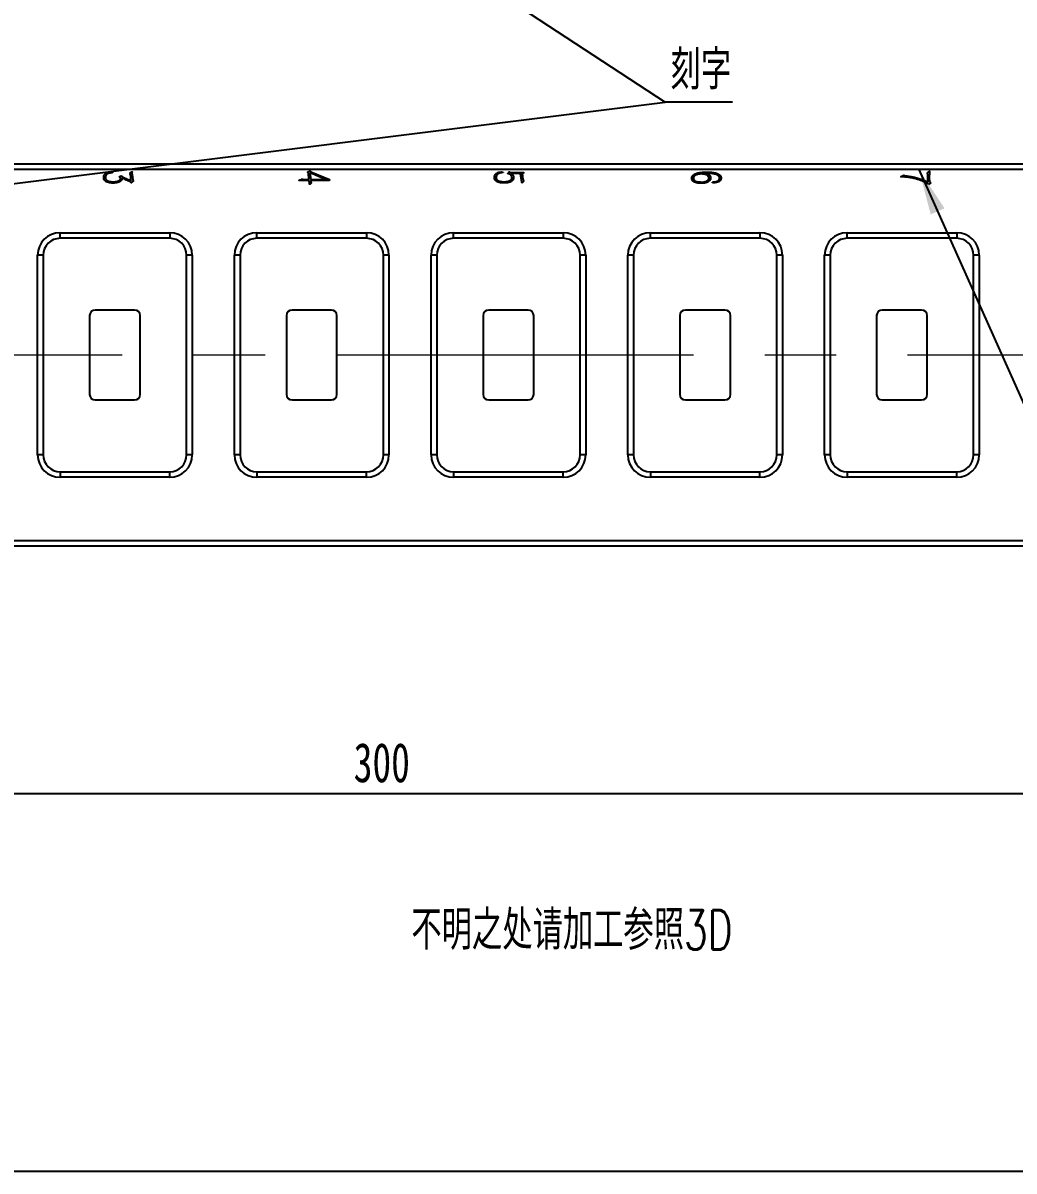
# Model space of a CAD drawing. Header units: millimetres. Extents: x 2 to 292, y 3 to 207.
# Drawn here: x 88.7 to 176.8, y 3.1 to 105.2 of the extents above; entities that cross this region are included whole.
import ezdxf

# ---------------------------------------------------------------- set-up
doc = ezdxf.new("R2010")
doc.units = ezdxf.units.MM
doc.linetypes.add('CENTERX2', pattern=[20.32, 12.7, -2.54, 2.54, -2.54])
doc.layers.add('图框', color=7, linetype='Continuous')
doc.layers.add('粗实线', color=7, linetype='Continuous', lineweight=25)
doc.styles.add('SLDTEXTSTYLE0', font='TXT', dxfattribs={"width": 0.7, "bigfont": 'bigfont'})
doc.styles.add('SLDTEXTSTYLE2', font='TXT', dxfattribs={"width": 0.7})
doc.dimstyles.new('SLDDIMSTYLE0', dxfattribs={"dimtxt": 0.18, "dimasz": 4.08, "dimexe": 0, "dimexo": 0.0625, "dimgap": 0, "dimtad": 0, "dimtih": 1, "dimtoh": 1, "dimdec": 0, "dimrnd": 1e-09, "dimzin": 0, "dimdsep": 46, "dimtxsty": 'Standard', "dimsah": 1, "dimcen": 0.09, "dimadec": 0, "dimazin": 0, "dimtfac": 4.08, "dimtdec": 0, "dimtofl": 0, "dimtmove": 0, "dimatfit": 3, "dimfxl": 0, "dimfrac": 2, "dimtolj": 1, "dimtzin": 0, "dimarcsym": 0})
doc.dimstyles.new('SLDDIMSTYLE3', dxfattribs={"dimtxt": 3.5, "dimasz": 4.08, "dimexe": 0, "dimexo": 0.0625, "dimgap": 0.875, "dimtad": 2, "dimlfac": 2, "dimrnd": 1e-09, "dimzin": 12, "dimdsep": 46, "dimtxsty": 'SLDTEXTSTYLE2', "dimsah": 1, "dimcen": 0.09, "dimadec": 0, "dimazin": 3, "dimtfac": 1, "dimtofl": 0, "dimtmove": 0, "dimatfit": 3, "dimfxl": 0, "dimfrac": 2, "dimtolj": 1, "dimtzin": 12, "dimarcsym": 0})

# ---------------------------------------------------------------- blocks, each defined once
blk = doc.blocks.new('SW_NOTE_0')
at = {"layer": '图框', "color": 0}
blk.add_line((6, 0), (0, 0), dxfattribs=at)
blk.add_line((6, 0), (0, 0), dxfattribs=at)
at = {"layer": '图框', "color": 0, "insert": (0.5, 4.62), "char_height": 3.5, "attachment_point": 1, "style": 'SLDTEXTSTYLE0'}
blk.add_mtext('\\M+18D8F\\M+18E9A', dxfattribs=at)
blk = doc.blocks.new('_D_40')
at = {"layer": '图框'}
for p, q in [((48.08, 62.37), (48.08, 34.66)), ((198.08, 57.66), (198.08, 34.66)), ((48.08, 36.66), (198.08, 36.66))]:
    blk.add_line(p, q, dxfattribs=at)
for points in [[(48.08, 36.66), (52.16, 36.15), (52.16, 37.17)], [(198.08, 36.66), (194, 37.17), (194, 36.15)]]:
    blk.add_solid(points, dxfattribs=at)
at = {"layer": '图框', "insert": (118.07, 41.17), "char_height": 3.5, "attachment_point": 1, "style": 'SLDTEXTSTYLE2'}
blk.add_mtext('300', dxfattribs=at)

msp = doc.modelspace()

# ---------------------------------------------------------------- linework, layer by layer
at = {"color": 7, "linetype": 'Continuous', "lineweight": 25}
for p, q in [((48.5830794, 92.65849501), (197.58308333, 92.65849501)), ((197.58308333, 92.158494), (48.5830794, 92.158494)), ((96.46186259, 91.91047348), (96.62018557, 91.91468678)), ((96.62018557, 91.91468678), (96.62018557, 91.87013976)), ((98.16429604, 91.82499111), (98.31479405, 91.92672692)), ((114.04862654, 91.85388632), (113.98782515, 91.89422004)), ((113.99143775, 91.93515539), (114.14614905, 92.0122093)), ((114.21537892, 92.02003613), (114.22320482, 91.98752739)), ((114.22320482, 91.98752739), (114.2478858, 91.94298036)), ((114.2478858, 91.94298036), (115.90577363, 91.25610761)), ((131.25491169, 91.93094023), (131.36868857, 91.92672692)), ((131.36868857, 91.92672692), (131.36868857, 91.8821799)), ((131.80754081, 91.84124455), (131.87616811, 91.92672692)), ((131.95382458, 91.93515539), (132.01462597, 91.89000487)), ((132.01462597, 91.89000487), (132.4492649, 91.8821799)), ((132.4492649, 91.8821799), (132.76230105, 91.87796474)), ((133.07112296, 91.8821799), (133.19693905, 91.89843334)), ((133.19693905, 91.89843334), (133.21319342, 91.85749799)), ((169.1645014, 91.90264665), (169.26202577, 91.98752739)), ((169.28610232, 91.90626018), (169.27827921, 91.76418878)), ((169.29453265, 91.98752739), (169.28610232, 91.90626018)), ((97.2625113, 91.52881004), (97.38832925, 91.59382567)), ((97.32331362, 91.4391125), (97.27033813, 91.46740608)), ((97.33113859, 91.37409873), (97.32331362, 91.4391125)), ((97.42866111, 91.60165064), (97.44130288, 91.56914376)), ((97.44130288, 91.56914376), (97.46116985, 91.51616827)), ((97.68511009, 91.2886145), (97.45334302, 91.41081892)), ((97.92049069, 91.30486794), (98.26603372, 91.17483854)), ((98.18055135, 91.78465739), (98.16429604, 91.82499111)), ((98.23774014, 91.02494218), (98.20101809, 91.06949013)), ((98.23774014, 91.52881004), (98.21727153, 91.65041283)), ((98.42014339, 91.07370343), (98.32262088, 90.99604696)), ((98.34730279, 91.83763288), (98.3515161, 91.70760162)), ((98.3515161, 91.70760162), (98.41231842, 91.19530622)), ((98.41231842, 91.19530622), (98.44903861, 91.1549725)), ((98.44903861, 91.1549725), (98.48154735, 91.12246469)), ((113.28048472, 91.2235998), (113.35392789, 91.26032092)), ((113.35392789, 91.26032092), (113.41051505, 91.28078953)), ((114.10160203, 91.16701264), (113.373793, 91.16701264)), ((113.65010802, 91.27657529), (114.08113435, 91.28078953)), ((114.08113435, 91.28078953), (114.04862654, 91.85388632)), ((114.13410985, 90.88227008), (114.10160203, 91.16701264)), ((114.18648277, 91.84967116), (114.21537892, 91.27657529)), ((115.5644439, 91.27657529), (114.18648277, 91.84967116)), ((114.3165131, 90.97618092), (114.19912454, 90.86240403)), ((114.21537892, 91.27657529), (115.5644439, 91.27657529)), ((115.90577363, 91.16701264), (114.23163236, 91.16701264)), ((114.23945826, 91.12607729), (114.26414017, 91.06527589)), ((114.29243375, 91.0044745), (114.3165131, 90.97618092)), ((115.90577363, 91.25610761), (115.90577363, 91.16701264)), ((131.87616811, 91.77261725), (131.82379425, 91.78044222)), ((131.9333569, 91.74372204), (131.87616811, 91.77261725)), ((132.91279905, 91.77261725), (132.0874675, 91.78465739)), ((133.01814747, 91.01651464), (132.91279905, 91.77261725)), ((133.09159063, 91.78887069), (133.05908282, 91.76418878)), ((133.06690872, 91.71542846), (133.07112296, 91.62994422)), ((133.07112296, 91.62994422), (133.0952023, 91.47162125)), ((133.20115328, 91.11403715), (133.0831631, 90.99604696)), ((133.0952023, 91.47162125), (133.11145668, 91.33737668)), ((133.13192435, 91.26032092), (133.15660626, 91.19952045)), ((133.17647137, 91.15075827), (133.20115328, 91.11403715)), ((149.5666134, 91.80512413), (149.40829043, 91.8087358)), ((149.98499889, 90.97618092), (149.98499889, 91.03276808)), ((150.11503015, 90.97618092), (149.98499889, 90.97618092)), ((166.71017957, 91.51616827), (166.99853194, 91.64619766)), ((166.72643301, 91.48787469), (166.71017957, 91.51616827)), ((166.90101129, 91.48787469), (166.72643301, 91.48787469)), ((167.0593324, 91.62994422), (167.17311021, 91.59743734)), ((168.53842911, 91.28500283), (168.90022558, 91.13871906)), ((168.90022558, 91.13871906), (169.13560432, 91.04119655)), ((169.11935088, 91.78044222), (169.10309744, 91.82137758)), ((169.19279498, 90.83350882), (169.10309744, 90.93103133)), ((169.13560432, 91.5125566), (169.12778121, 91.70760162)), ((169.39988014, 90.97618092), (169.19279498, 90.83350882)), ((169.26984888, 91.42285906), (169.27827921, 91.06106166)), ((169.27827921, 91.06106166), (169.39988014, 90.97618092)), ((91.95808162, 86.53349377), (101.70808089, 86.53349377)), ((91.95808162, 86.03349369), (91.95808162, 86.53349377)), ((101.70808089, 86.03349369), (91.95808162, 86.03349369)), ((101.70808089, 86.53349377), (101.70808089, 86.03349369)), ((109.45808169, 86.53349377), (119.20808143, 86.53349377)), ((109.45808169, 86.03349369), (109.45808169, 86.53349377)), ((119.20808143, 86.03349369), (109.45808169, 86.03349369)), ((119.20808143, 86.53349377), (119.20808143, 86.03349369)), ((126.9580813, 86.53349377), (136.70808103, 86.53349377)), ((126.9580813, 86.03349369), (126.9580813, 86.53349377)), ((136.70808103, 86.03349369), (126.9580813, 86.03349369)), ((136.70808103, 86.53349377), (136.70808103, 86.03349369)), ((144.45808184, 86.53349377), (154.20808111, 86.53349377)), ((144.45808184, 86.03349369), (144.45808184, 86.53349377)), ((154.20808111, 86.03349369), (144.45808184, 86.03349369)), ((154.20808111, 86.53349377), (154.20808111, 86.03349369)), ((161.95808005, 86.53349377), (171.70808118, 86.53349377)), ((161.95808005, 86.03349369), (161.95808005, 86.53349377)), ((171.70808118, 86.03349369), (161.95808005, 86.03349369)), ((171.70808118, 86.53349377), (171.70808118, 86.03349369)), ((89.95808315, 66.7834938), (89.95808315, 84.53349438)), ((90.45808044, 84.53349438), (89.95808315, 84.53349438)), ((90.45808044, 84.53349438), (90.45808044, 66.7834938)), ((103.70808121, 84.53349438), (103.20808206, 84.53349438)), ((103.20808206, 66.7834938), (103.20808206, 84.53349438)), ((103.70808121, 84.53349438), (103.70808121, 66.7834938)), ((107.45808136, 66.7834938), (107.45808136, 84.53349438)), ((107.95808144, 84.53349438), (107.45808136, 84.53349438)), ((107.95808144, 84.53349438), (107.95808144, 66.7834938)), ((121.2080814, 84.53349438), (120.70808144, 84.53349438)), ((120.70808144, 66.7834938), (120.70808144, 84.53349438)), ((121.2080814, 84.53349438), (121.2080814, 66.7834938)), ((124.95808132, 66.7834938), (124.95808132, 84.53349438)), ((125.45808129, 84.53349438), (124.95808132, 84.53349438)), ((125.45808129, 84.53349438), (125.45808129, 66.7834938)), ((138.70808136, 84.53349438), (138.20808128, 84.53349438)), ((138.20808128, 66.7834938), (138.20808128, 84.53349438)), ((138.70808136, 84.53349438), (138.70808136, 66.7834938)), ((142.45808151, 66.7834938), (142.45808151, 84.53349438)), ((142.95808066, 84.53349438), (142.45808151, 84.53349438)), ((142.95808066, 84.53349438), (142.95808066, 66.7834938)), ((156.20807957, 84.53349438), (155.70808229, 84.53349438)), ((155.70808229, 66.7834938), (155.70808229, 84.53349438)), ((156.20807957, 84.53349438), (156.20807957, 66.7834938)), ((159.95807972, 66.7834938), (159.95807972, 84.53349438)), ((160.45808074, 84.53349438), (159.95807972, 84.53349438)), ((160.45808074, 84.53349438), (160.45808074, 66.7834938)), ((173.70808151, 84.53349438), (173.2080805, 84.53349438)), ((173.2080805, 66.7834938), (173.2080805, 84.53349438)), ((173.70808151, 84.53349438), (173.70808151, 66.7834938)), ((98.583082, 79.65849428), (95.0830805, 79.65849428)), ((116.08308115, 79.65849428), (112.5830815, 79.65849428)), ((133.58308122, 79.65849428), (130.08308158, 79.65849428)), ((151.08308223, 79.65849428), (147.58308072, 79.65849428)), ((168.58308044, 79.65849428), (165.0830808, 79.65849428)), ((94.58308135, 79.15849419), (94.58308135, 72.15849398)), ((99.08308115, 72.15849398), (99.08308115, 79.15849419)), ((112.08308142, 79.15849419), (112.08308142, 72.15849398)), ((116.58308123, 72.15849398), (116.58308123, 79.15849419)), ((129.5830815, 79.15849419), (129.5830815, 72.15849398)), ((134.0830813, 72.15849398), (134.0830813, 79.15849419)), ((147.08308157, 79.15849419), (147.08308157, 72.15849398)), ((151.58308138, 72.15849398), (151.58308138, 79.15849419)), ((164.58307978, 79.15849419), (164.58307978, 72.15849398)), ((169.08308145, 72.15849398), (169.08308145, 79.15849419)), ((95.0830805, 71.6584939), (98.583082, 71.6584939)), ((112.5830815, 71.6584939), (116.08308115, 71.6584939)), ((130.08308158, 71.6584939), (133.58308122, 71.6584939)), ((147.58308072, 71.6584939), (151.08308223, 71.6584939)), ((165.0830808, 71.6584939), (168.58308044, 71.6584939)), ((90.45808044, 66.7834938), (89.95808315, 66.7834938)), ((103.70808121, 66.7834938), (103.20808206, 66.7834938)), ((107.95808144, 66.7834938), (107.45808136, 66.7834938)), ((121.2080814, 66.7834938), (120.70808144, 66.7834938)), ((125.45808129, 66.7834938), (124.95808132, 66.7834938)), ((138.70808136, 66.7834938), (138.20808128, 66.7834938)), ((142.95808066, 66.7834938), (142.45808151, 66.7834938)), ((156.20807957, 66.7834938), (155.70808229, 66.7834938)), ((160.45808074, 66.7834938), (159.95807972, 66.7834938)), ((173.70808151, 66.7834938), (173.2080805, 66.7834938)), ((91.95808162, 65.28349448), (91.95808162, 64.7834944)), ((91.95808162, 65.28349448), (101.70808089, 65.28349448)), ((101.70808089, 64.7834944), (91.95808162, 64.7834944)), ((101.70808089, 64.7834944), (101.70808089, 65.28349448)), ((109.45808169, 65.28349448), (109.45808169, 64.7834944)), ((109.45808169, 65.28349448), (119.20808143, 65.28349448)), ((119.20808143, 64.7834944), (109.45808169, 64.7834944)), ((119.20808143, 64.7834944), (119.20808143, 65.28349448)), ((126.9580813, 65.28349448), (126.9580813, 64.7834944)), ((126.9580813, 65.28349448), (136.70808103, 65.28349448)), ((136.70808103, 64.7834944), (126.9580813, 64.7834944)), ((136.70808103, 64.7834944), (136.70808103, 65.28349448)), ((144.45808184, 65.28349448), (144.45808184, 64.7834944)), ((144.45808184, 65.28349448), (154.20808111, 65.28349448)), ((154.20808111, 64.7834944), (144.45808184, 64.7834944)), ((154.20808111, 64.7834944), (154.20808111, 65.28349448)), ((161.95808005, 65.28349448), (161.95808005, 64.7834944)), ((161.95808005, 65.28349448), (171.70808118, 65.28349448)), ((171.70808118, 64.7834944), (161.95808005, 64.7834944)), ((171.70808118, 64.7834944), (171.70808118, 65.28349448)), ((53.29018485, 59.15849418), (197.58308333, 59.15849418)), ((197.58308333, 58.65849316), (53.29018485, 58.65849316)), ((90.06626186, 58.65849316), (90.06626186, 58.62724356)), ((92.08032888, 58.62724356), (92.08032888, 58.65849316)), ((97.05870066, 58.65849316), (97.05870066, 58.62724356)), ((98.24905571, 58.62724356), (98.24905571, 58.65849316)), ((103.29037, 58.62724356), (103.29037, 58.65849316)), ((104.24908836, 58.65849316), (104.24908836, 58.62724356)), ((106.41507272, 58.65849316), (106.41507272, 58.62724356)), ((107.34538388, 58.62724356), (107.34538388, 58.65849316)), ((108.56196963, 58.65849316), (108.56196963, 58.62724356)), ((109.59543594, 58.65849316), (109.59543594, 58.62724356)), ((127.97068924, 58.65849316), (127.97068924, 58.62724356)), ((127.97072603, 58.65849316), (127.97072603, 58.62724356)), ((132.8119424, 58.65849316), (132.8119424, 58.62724356)), ((132.81197873, 58.65849316), (132.81197873, 58.62724356)), ((133.30116895, 58.62724356), (133.30116895, 58.65849316)), ((140.24428864, 58.65849316), (140.24428864, 58.62724356)), ((140.24432403, 58.65849316), (140.24432403, 58.62724356)), ((140.91553193, 58.65849316), (140.91553193, 58.62724356)), ((142.27397208, 58.62724356), (142.27397208, 58.65849316)), ((149.99498081, 58.65849316), (149.99498081, 58.62724356)), ((149.99501806, 58.65849316), (149.99501806, 58.62724356)), ((161.55480248, 58.62724356), (161.55480248, 58.65849316))]:
    msp.add_line(p, q, dxfattribs=at)
for centre, radius, start, end in [((91.95808136, 84.53349409), 2, 90, 180), ((91.95808136, 84.53349409), 1.5, 90, 180), ((101.70808136, 84.53349409), 2, 0, 90), ((101.70808136, 84.53349409), 1.5, 0, 90), ((109.45808136, 84.53349409), 2, 90, 180), ((109.45808136, 84.53349409), 1.5, 90, 180), ((119.20808136, 84.53349409), 2, 0, 90), ((119.20808136, 84.53349409), 1.5, 0, 90), ((126.95808136, 84.53349409), 2, 90, 180), ((126.95808136, 84.53349409), 1.5, 90, 180), ((136.70808136, 84.53349409), 2, 0, 90), ((136.70808136, 84.53349409), 1.5, 0, 90), ((144.45808136, 84.53349409), 2, 90, 180), ((144.45808136, 84.53349409), 1.5, 90, 180), ((154.20808136, 84.53349409), 2, 0, 90), ((154.20808136, 84.53349409), 1.5, 0, 90), ((161.95808136, 84.53349409), 2, 90, 180), ((161.95808136, 84.53349409), 1.5, 90, 180), ((171.70808136, 84.53349409), 2, 0, 90), ((171.70808136, 84.53349409), 1.5, 0, 90), ((95.08308136, 79.15849409), 0.5, 90, 180), ((98.58308136, 79.15849409), 0.5, 0, 90), ((112.58308136, 79.15849409), 0.5, 90, 180), ((116.08308136, 79.15849409), 0.5, 0, 90), ((130.08308136, 79.15849409), 0.5, 90, 180), ((133.58308136, 79.15849409), 0.5, 0, 90), ((147.58308136, 79.15849409), 0.5, 90, 180), ((151.08308136, 79.15849409), 0.5, 0, 90), ((165.08308136, 79.15849409), 0.5, 90, 180), ((168.58308136, 79.15849409), 0.5, 0, 90), ((95.08308136, 72.15849409), 0.5, 180, 270), ((98.58308136, 72.15849409), 0.5, 270, 0), ((112.58308136, 72.15849409), 0.5, 180, 270), ((116.08308136, 72.15849409), 0.5, 270, 0), ((130.08308136, 72.15849409), 0.5, 180, 270), ((133.58308136, 72.15849409), 0.5, 270, 0), ((147.58308136, 72.15849409), 0.5, 180, 270), ((151.08308136, 72.15849409), 0.5, 270, 0), ((165.08308136, 72.15849409), 0.5, 180, 270), ((168.58308136, 72.15849409), 0.5, 270, 0), ((91.95808136, 66.78349409), 2, 180, 270), ((91.95808136, 66.78349409), 1.5, 180, 270), ((101.70808136, 66.78349409), 2, 270, 0), ((101.70808136, 66.78349409), 1.5, 270, 0), ((109.45808136, 66.78349409), 2, 180, 270), ((109.45808136, 66.78349409), 1.5, 180, 270), ((119.20808136, 66.78349409), 2, 270, 0), ((119.20808136, 66.78349409), 1.5, 270, 0), ((126.95808136, 66.78349409), 2, 180, 270), ((126.95808136, 66.78349409), 1.5, 180, 270), ((136.70808136, 66.78349409), 2, 270, 0), ((136.70808136, 66.78349409), 1.5, 270, 0), ((144.45808136, 66.78349409), 2, 180, 270), ((144.45808136, 66.78349409), 1.5, 180, 270), ((154.20808136, 66.78349409), 2, 270, 0), ((154.20808136, 66.78349409), 1.5, 270, 0), ((161.95808136, 66.78349409), 2, 180, 270), ((161.95808136, 66.78349409), 1.5, 180, 270), ((171.70808136, 66.78349409), 2, 270, 0), ((171.70808136, 66.78349409), 1.5, 270, 0)]:
    msp.add_arc(centre, radius, start, end, dxfattribs=at)
for points, knots in [([(95.83217799, 91.43489916), (95.83187117, 91.45256206), (95.8312809, 91.48654344), (95.83536995, 91.53580484), (95.8443012, 91.58083076), (95.85772402, 91.62271504), (95.87738185, 91.66203181), (95.90487235, 91.70029026), (95.94037349, 91.73757138), (95.98283799, 91.77399538), (96.0312927, 91.80759012), (96.08526559, 91.83647397), (96.14370485, 91.86067636), (96.22691056, 91.8846898), (96.33329297, 91.90505919), (96.41942331, 91.90868611), (96.46186209, 91.9104732)], [0, 0, 0, 0, 0.0592188209, 0.1139302191, 0.1654003197, 0.2128557935, 0.2610075423, 0.3121687754, 0.370252602, 0.4332436318, 0.4995103986, 0.5675573609, 0.638164891, 0.7111937342, 0.8576972104, 1, 1, 1, 1]), ([(98.31479484, 91.92672699), (98.3206878, 91.93101046), (98.33074771, 91.93832281), (98.34491061, 91.94459939), (98.35484021, 91.94898707), (98.36492009, 91.94495676), (98.36239788, 91.92883813), (98.35420328, 91.91682408), (98.34609552, 91.90129879), (98.34373738, 91.88366982), (98.34386054, 91.86202018), (98.3460869, 91.84624491), (98.34730243, 91.83763211)], [0, 0, 0, 0, 0.1318547312, 0.2250901058, 0.2854027673, 0.3214199641, 0.3983038236, 0.5209630731, 0.6060225435, 0.7100381013, 0.8416898228, 1, 1, 1, 1]), ([(113.98782548, 91.8942194), (113.98129075, 91.89679494), (113.97149399, 91.90065615), (113.9628517, 91.91547901), (113.97590628, 91.92680218), (113.98529456, 91.93185123), (113.99143743, 91.93515489)], [0, 0, 0, 0, 0.323885838, 0.4855639279, 0.6633977788, 1, 1, 1, 1]), ([(114.14614949, 92.01220992), (114.15528302, 92.01551189), (114.17053054, 92.02102421), (114.19078329, 92.02489715), (114.20502276, 92.02371151), (114.21220044, 92.02116388), (114.21537862, 92.02003582)], [0, 0, 0, 0, 0.4078545755, 0.6808732639, 0.8586949146, 1, 1, 1, 1]), ([(130.59211801, 91.42707326), (130.59153753, 91.45458671), (130.59046032, 91.50564443), (130.60050636, 91.57866014), (130.62333893, 91.6454855), (130.66043187, 91.70851373), (130.71207769, 91.76789646), (130.77597373, 91.81813944), (130.84410633, 91.85932802), (130.91556216, 91.88851194), (130.99293214, 91.90663772), (131.07704058, 91.92177576), (131.16597517, 91.93222264), (131.22579077, 91.93136062), (131.25491169, 91.93094094)], [0, 0, 0, 0, 0.0865417693, 0.1605987506, 0.2307146666, 0.307420916, 0.3893659781, 0.476968609, 0.5622260047, 0.6392929336, 0.7188062294, 0.8118598995, 0.9084049586, 1, 1, 1, 1]), ([(131.36868826, 91.88217955), (131.34600007, 91.88032668), (131.30113453, 91.87666266), (131.23390721, 91.86844113), (131.16583756, 91.85524343), (131.09690767, 91.8386375), (131.03179904, 91.81781092), (130.97188054, 91.7945889), (130.91725848, 91.76229264), (130.86262343, 91.72246238), (130.81140007, 91.67219135), (130.77704491, 91.62091657), (130.75727893, 91.57456166), (130.74537435, 91.53511514), (130.74003235, 91.49062517), (130.73896265, 91.45958884), (130.73840217, 91.44332706)], [0, 0, 0, 0, 0.07990454043, 0.15800992675, 0.23758158848, 0.32317016103, 0.40670524737, 0.47746872928, 0.54814802739, 0.62872959295, 0.71439638547, 0.79879120375, 0.84327799436, 0.89097774215, 0.94287674079, 1, 1, 1, 1]), ([(131.8761679, 91.92672699), (131.88283179, 91.9340538), (131.89317617, 91.94542721), (131.912769, 91.95792264), (131.93346611, 91.94862531), (131.94595349, 91.94036303), (131.95382492, 91.93515489)], [0, 0, 0, 0, 0.3257790938, 0.5057075932, 0.688422248, 1, 1, 1, 1]), ([(132.76230078, 91.87796561), (132.77393931, 91.87796512), (132.79902235, 91.87796408), (132.839155, 91.87797317), (132.8845059, 91.87793196), (132.93246128, 91.87810458), (132.97843098, 91.8775148), (133.01734215, 91.87916714), (133.04728644, 91.8798994), (133.06410402, 91.88150814), (133.0711229, 91.88217955)], [0, 0, 0, 0, 0.11301639047, 0.24356980706, 0.38971169129, 0.55339060164, 0.70927527815, 0.83599151928, 0.93155038355, 1, 1, 1, 1]), ([(148.13628015, 91.33737639), (148.1345799, 91.35765782), (148.13119002, 91.39809423), (148.14046696, 91.44916535), (148.15476494, 91.49011995), (148.17184984, 91.52331086), (148.19255671, 91.56018561), (148.21955137, 91.59865525), (148.25103987, 91.63742712), (148.28931828, 91.67302009), (148.33319546, 91.7045795), (148.39876916, 91.74201636), (148.4859222, 91.78093942), (148.57628878, 91.81719577), (148.65627616, 91.84050752), (148.72791344, 91.85631849), (148.81106698, 91.87126752), (148.90170635, 91.8841868), (148.99126726, 91.89556802), (149.07176426, 91.90515729), (149.13874931, 91.91312091), (149.20971668, 91.92047075), (149.28860755, 91.925634), (149.38140052, 91.92724795), (149.47934282, 91.92566777), (149.54695178, 91.92360752), (149.582868, 91.92251305)], [0, 0, 0, 0, 0.03534164028, 0.07046294076, 0.08937278453, 0.1107953826, 0.13538501643, 0.16302673329, 0.19257312983, 0.22225781139, 0.25379942072, 0.28654289827, 0.3536497914, 0.41994659238, 0.45601580258, 0.49868086196, 0.54771698721, 0.60319688089, 0.6581876434, 0.70502547026, 0.74444841207, 0.77572535366, 0.829334894, 0.88214142618, 0.93738946718, 1, 1, 1, 1]), ([(149.582868, 91.92251305), (149.61156575, 91.92178864), (149.66555963, 91.92042569), (149.74141113, 91.91734194), (149.80688448, 91.91415391), (149.88199599, 91.90734435), (149.97421378, 91.89603159), (150.08688196, 91.87857233), (150.19996537, 91.85737076), (150.29075501, 91.835241), (150.36015665, 91.81302907), (150.41320799, 91.79272579), (150.46775039, 91.76673556), (150.52410719, 91.73931485), (150.57703386, 91.70680025), (150.6248576, 91.6718563), (150.66526732, 91.6338531), (150.69949639, 91.59321555), (150.72535132, 91.54733405), (150.74362296, 91.49613413), (150.75308894, 91.43886572), (150.75312341, 91.39901153), (150.75314131, 91.37831187)], [0, 0, 0, 0, 0.06057988429, 0.11397908835, 0.16020718735, 0.19889157578, 0.27311004008, 0.35623967661, 0.4394577111, 0.51587144683, 0.55323531864, 0.59318539082, 0.63562755641, 0.68070075239, 0.72536629093, 0.76652791551, 0.80547333673, 0.84218112012, 0.87821340878, 0.91598540628, 0.95636410124, 1, 1, 1, 1]), ([(169.10309833, 91.84545801), (169.10476063, 91.84877249), (169.10904893, 91.85732295), (169.1224182, 91.86942254), (169.14057498, 91.88579833), (169.15591809, 91.89660286), (169.16450156, 91.9026473)], [0, 0, 0, 0, 0.1305020911, 0.3366602458, 0.6289044269, 1, 1, 1, 1]), ([(169.26202433, 91.98752823), (169.2664114, 91.99074932), (169.27312621, 91.99567949), (169.28344207, 92.00170213), (169.29164306, 91.99653131), (169.29341027, 91.99102384), (169.29453192, 91.98752823)], [0, 0, 0, 0, 0.3942395217, 0.6034201523, 0.7482900867, 1, 1, 1, 1]), ([(96.64847975, 90.94728528), (96.61515966, 90.94889549), (96.5518622, 90.95195437), (96.46260932, 90.95926841), (96.38435079, 90.97037453), (96.29589694, 90.98642485), (96.19806208, 91.01439115), (96.10794926, 91.04958586), (96.04313267, 91.08291974), (95.9996366, 91.1102709), (95.96151588, 91.14146374), (95.92787624, 91.1743394), (95.89949768, 91.20818438), (95.87571987, 91.24160573), (95.85884135, 91.27518364), (95.84477639, 91.31869366), (95.83507116, 91.37185184), (95.83312817, 91.41419311), (95.83217799, 91.43489916)], [0, 0, 0, 0, 0.0945607313, 0.1796350275, 0.2537220779, 0.3185386934, 0.4343312083, 0.5415404973, 0.5921675671, 0.6407665078, 0.6868715112, 0.731518377, 0.7739050383, 0.8119301545, 0.847543142, 0.8799202369, 0.9412776765, 1, 1, 1, 1]), ([(96.6201861, 91.8701397), (96.59670842, 91.86672973), (96.55174657, 91.86019932), (96.48706601, 91.85078416), (96.42814929, 91.84084139), (96.35818723, 91.82974894), (96.27947117, 91.81165997), (96.19502888, 91.77990184), (96.12321132, 91.73859014), (96.0649436, 91.6882194), (96.02143102, 91.63101128), (95.99460423, 91.56879289), (95.98182975, 91.50568391), (95.98199372, 91.46384096), (95.98207411, 91.44332706)], [0, 0, 0, 0, 0.0828493203, 0.1586637969, 0.2282470758, 0.2914938871, 0.4060518517, 0.5096428372, 0.6054312513, 0.6938320337, 0.7769417383, 0.8541425929, 0.9284920437, 1, 1, 1, 1]), ([(95.98207411, 91.44332706), (95.98349708, 91.42682583), (95.98628409, 91.3945068), (95.99689399, 91.34764003), (96.01499968, 91.3043002), (96.03814629, 91.26377673), (96.06835534, 91.22733652), (96.10398006, 91.19429052), (96.14669922, 91.16687673), (96.21126969, 91.13558448), (96.30024588, 91.10517337), (96.41337154, 91.08250854), (96.52893167, 91.06766486), (96.64391898, 91.06070675), (96.75720001, 91.05975652), (96.83133915, 91.06907153), (96.86820699, 91.0737037)], [0, 0, 0, 0, 0.0462771674, 0.090637717, 0.1336621558, 0.1771522091, 0.2206096869, 0.2654781175, 0.3124672572, 0.3618914429, 0.4658573115, 0.5742323687, 0.683963754, 0.7913235112, 0.8962295575, 1, 1, 1, 1]), ([(97.45334365, 91.41081947), (97.45449409, 91.39637549), (97.45669738, 91.36871272), (97.46095425, 91.32647942), (97.45498557, 91.28060949), (97.43960671, 91.24008323), (97.41971554, 91.20562866), (97.39912119, 91.1785095), (97.37338745, 91.15199387), (97.34294156, 91.12524309), (97.30669217, 91.09837373), (97.26276728, 91.07367004), (97.21273965, 91.04813055), (97.13649751, 91.01549361), (97.03401275, 90.98128301), (96.90522632, 90.95991902), (96.77649104, 90.94962732), (96.69083801, 90.94806025), (96.64847975, 90.94728528)], [0, 0, 0, 0, 0.0412773588, 0.0790534245, 0.1205083211, 0.1716626734, 0.2013546385, 0.2335770829, 0.2683288994, 0.3063804551, 0.3488888483, 0.3965107302, 0.4496554351, 0.5087694244, 0.6325289936, 0.7561407808, 0.8794035233, 1, 1, 1, 1]), ([(96.86820699, 91.0737037), (96.90794297, 91.08019571), (96.98668124, 91.09305987), (97.08116963, 91.12258579), (97.15170579, 91.1515695), (97.19860276, 91.17815134), (97.24113705, 91.20708662), (97.27665296, 91.24050043), (97.30501187, 91.27474284), (97.32444894, 91.30852636), (97.33439439, 91.34211602), (97.33220527, 91.36362377), (97.33113918, 91.37409793)], [0, 0, 0, 0, 0.2018661167, 0.4000049664, 0.495216475, 0.5840349354, 0.6700868318, 0.7527420564, 0.8279240423, 0.8923858163, 0.9475924809, 1, 1, 1, 1]), ([(97.27033795, 91.46740676), (97.26373627, 91.47118274), (97.25222794, 91.47776521), (97.23701205, 91.48676553), (97.22810997, 91.49394068), (97.22041283, 91.49941345), (97.22298701, 91.50707759), (97.23129891, 91.51279103), (97.24484036, 91.52015223), (97.25605888, 91.52564844), (97.26251204, 91.52880999)], [0, 0, 0, 0, 0.2072528318, 0.3612925552, 0.4701470753, 0.5356861753, 0.5805680438, 0.6614799828, 0.8052751146, 1, 1, 1, 1]), ([(97.38832846, 91.59382517), (97.39555958, 91.59852459), (97.40816548, 91.60671703), (97.42253515, 91.60316539), (97.42866196, 91.60165107)], [0, 0, 0, 0, 0.5736296112, 1, 1, 1, 1]), ([(97.46116955, 91.51616814), (97.47983738, 91.50715056), (97.5157985, 91.48977937), (97.56774327, 91.46444182), (97.61543514, 91.4408043), (97.65969017, 91.42058675), (97.69953332, 91.40173593), (97.73538907, 91.38494326), (97.7672756, 91.3704443), (97.80265829, 91.35513797), (97.83949506, 91.33955476), (97.87542917, 91.32366922), (97.90145167, 91.31295455), (97.91527558, 91.30708334), (97.92048979, 91.3048688)], [0, 0, 0, 0, 0.122989168, 0.2369225531, 0.3428706771, 0.4387352748, 0.5255386465, 0.6043590288, 0.6736190469, 0.7333306296, 0.8330569847, 0.9109004413, 0.9663927927, 1, 1, 1, 1]), ([(98.20101827, 91.06948975), (98.16830036, 91.08250847), (98.10622273, 91.10720968), (98.01787554, 91.14279922), (97.93932218, 91.1753651), (97.86987663, 91.2039602), (97.81032819, 91.2302252), (97.75979989, 91.25190852), (97.71926191, 91.27143055), (97.69553179, 91.28337125), (97.68511074, 91.288615)], [0, 0, 0, 0, 0.188412596, 0.3574864497, 0.5096204518, 0.6434181449, 0.759306512, 0.8578576935, 0.9375783519, 1, 1, 1, 1]), ([(98.21727206, 91.65041246), (98.21612975, 91.65584599), (98.21301322, 91.67067013), (98.20450294, 91.69808456), (98.19403725, 91.73756639), (98.1854306, 91.76761745), (98.18055052, 91.78465678)], [0, 0, 0, 0, 0.1196153229, 0.3263432745, 0.6180282555, 1, 1, 1, 1]), ([(98.26603345, 91.17483843), (98.26326586, 91.20311912), (98.25722711, 91.26482619), (98.25243234, 91.34357529), (98.2489406, 91.40905235), (98.24517578, 91.4539808), (98.24165692, 91.49332288), (98.23897979, 91.51757639), (98.23773981, 91.52880999)], [0, 0, 0, 0, 0.2400190035, 0.5237096352, 0.6663477982, 0.7938844517, 0.9045326145, 1, 1, 1, 1]), ([(98.32262074, 90.99604667), (98.31583349, 90.99080878), (98.30470743, 90.98222252), (98.28691586, 90.97592436), (98.27450542, 90.98212324), (98.26397924, 90.99156263), (98.25140126, 91.00643247), (98.24267122, 91.01826076), (98.23773981, 91.02494231)], [0, 0, 0, 0, 0.2365867159, 0.3878272321, 0.4711150389, 0.5992370083, 0.7736175049, 1, 1, 1, 1]), ([(98.48154675, 91.12246508), (98.48035078, 91.12145163), (98.47532663, 91.1171942), (98.46315863, 91.1088846), (98.44498652, 91.09226743), (98.42931165, 91.08055451), (98.42014352, 91.0737037)], [0, 0, 0, 0, 0.0599502377, 0.2518462723, 0.5624097143, 1, 1, 1, 1]), ([(113.37379318, 91.16701253), (113.37158559, 91.16702702), (113.36415619, 91.16707581), (113.34851671, 91.16614037), (113.32382928, 91.16576697), (113.29291929, 91.16526449), (113.26204406, 91.16442237), (113.23702932, 91.16475373), (113.22115726, 91.16628836), (113.21128172, 91.17027025), (113.20852759, 91.17756601), (113.21041174, 91.18150359), (113.21125522, 91.18326632)], [0, 0, 0, 0, 0.0376597932, 0.1267396642, 0.2671497294, 0.4589028784, 0.6540791088, 0.794489174, 0.8845504908, 0.9274482959, 0.967520712, 1, 1, 1, 1]), ([(113.21125522, 91.18326632), (113.21327551, 91.18666527), (113.21936574, 91.1969115), (113.23901957, 91.20589157), (113.25941909, 91.21668172), (113.27418917, 91.2215324), (113.28048435, 91.22359982)], [0, 0, 0, 0, 0.1430747988, 0.4313041367, 0.7576147996, 1, 1, 1, 1]), ([(113.41051472, 91.2807891), (113.41731362, 91.28385612), (113.42944649, 91.28932933), (113.44616837, 91.295997), (113.45880346, 91.30111103), (113.47361475, 91.30428974), (113.49681909, 91.3005276), (113.52935397, 91.29288745), (113.56446041, 91.28312512), (113.59623403, 91.2788461), (113.62359047, 91.27689393), (113.64107436, 91.27668375), (113.65010772, 91.27657515)], [0, 0, 0, 0, 0.0908077467, 0.1620496515, 0.2192523267, 0.2566318698, 0.3449055668, 0.5002217618, 0.66616926, 0.7871201594, 0.8900118796, 1, 1, 1, 1]), ([(114.19912483, 90.86240435), (114.19214115, 90.85659654), (114.18086302, 90.84721737), (114.16167492, 90.84306273), (114.14843178, 90.84676632), (114.1390493, 90.8544348), (114.13402579, 90.86696503), (114.13407861, 90.87660513), (114.13410964, 90.8822701)], [0, 0, 0, 0, 0.2812828255, 0.4542510439, 0.5918261411, 0.6990964764, 0.823174967, 1, 1, 1, 1]), ([(114.23163242, 91.16701253), (114.23156895, 91.15864076), (114.23146102, 91.14440558), (114.23712525, 91.13142407), (114.23945832, 91.12607704)], [0, 0, 0, 0, 0.5881037369, 1, 1, 1, 1]), ([(114.26414001, 91.0652758), (114.2670736, 91.05741571), (114.27230263, 91.04340535), (114.28015567, 91.0253652), (114.28620216, 91.0125945), (114.29076879, 91.00664397), (114.29243366, 91.00447457)], [0, 0, 0, 0, 0.3737868845, 0.6662632596, 0.8783287967, 1, 1, 1, 1]), ([(131.4294895, 90.95571318), (131.40520866, 90.95668871), (131.35823973, 90.95857579), (131.29034902, 90.96175466), (131.22733978, 90.96738024), (131.15133326, 90.97596552), (131.06419295, 90.98898575), (130.96756408, 91.01277733), (130.87850921, 91.04424414), (130.79858326, 91.08788), (130.72819895, 91.13578648), (130.67222453, 91.18795722), (130.63152614, 91.24152874), (130.60590483, 91.29864035), (130.59445631, 91.36098263), (130.59292871, 91.40415933), (130.59211801, 91.42707326)], [0, 0, 0, 0, 0.0681109916, 0.1317540665, 0.1904644394, 0.2453689233, 0.346155293, 0.4371389155, 0.5239669221, 0.6100173024, 0.6916167865, 0.7620362711, 0.8235667501, 0.8789587736, 0.935763273, 1, 1, 1, 1]), ([(130.73840217, 91.44332706), (130.73838131, 91.4241802), (130.73833916, 91.38549759), (130.75114112, 91.33749007), (130.7681103, 91.29885634), (130.78961175, 91.26948042), (130.8165401, 91.23854667), (130.85082986, 91.20872847), (130.88891815, 91.17965242), (130.93068705, 91.1540266), (130.97565888, 91.13353636), (131.0404177, 91.11193921), (131.12832732, 91.09179185), (131.24128471, 91.07356677), (131.36470989, 91.0638512), (131.45014408, 91.06478891), (131.49450468, 91.0652758)], [0, 0, 0, 0, 0.060678161, 0.1225887784, 0.1562841741, 0.1943439396, 0.2377476632, 0.2865569104, 0.3385026448, 0.3900509551, 0.4420202033, 0.4952973018, 0.6068936586, 0.7283841354, 0.8589669509, 1, 1, 1, 1]), ([(132.29515464, 91.41503341), (132.29406706, 91.3983446), (132.29201133, 91.36679949), (132.28431062, 91.32277171), (132.27315283, 91.28477548), (132.25180996, 91.24074317), (132.2124137, 91.19021641), (132.16520735, 91.14174165), (132.11855, 91.10490072), (132.07901279, 91.07709024), (132.03386575, 91.05441747), (131.98538261, 91.03208866), (131.93178838, 91.01306422), (131.87323456, 90.99689598), (131.8096932, 90.98362977), (131.71578853, 90.97018649), (131.58850182, 90.9582789), (131.48390238, 90.95659115), (131.4294895, 90.95571318)], [0, 0, 0, 0, 0.0461064075, 0.0871501075, 0.1230445437, 0.1549820523, 0.2215213266, 0.2986295967, 0.3411617442, 0.3853786663, 0.4316807007, 0.4802404757, 0.5325926001, 0.5883266086, 0.6477097176, 0.7115103401, 0.8499269954, 1, 1, 1, 1]), ([(131.49450468, 91.0652758), (131.5204104, 91.06662781), (131.56988997, 91.06921011), (131.64048576, 91.07688385), (131.70422381, 91.0848644), (131.77859441, 91.09821462), (131.86366445, 91.12076623), (131.94259198, 91.15208127), (131.99964786, 91.18256457), (132.03693989, 91.2080398), (132.06917767, 91.23649439), (132.09635921, 91.26782698), (132.11839363, 91.30155959), (132.13384376, 91.33774548), (132.145534, 91.37542385), (132.14774749, 91.40170169), (132.14887047, 91.41503341)], [0, 0, 0, 0, 0.0959611136, 0.1832844312, 0.2626684621, 0.3335916871, 0.4627218057, 0.5876336494, 0.6467698783, 0.70175692, 0.7543510611, 0.8054082261, 0.8548360983, 0.9027059466, 0.9506390882, 1, 1, 1, 1]), ([(131.82379455, 91.78044283), (131.81659575, 91.78089246), (131.80395778, 91.78168182), (131.78718408, 91.7845466), (131.77687121, 91.78590504), (131.76798003, 91.78776505), (131.76917973, 91.79665256), (131.77671465, 91.80610597), (131.79009112, 91.82181965), (131.8010949, 91.83406872), (131.80754076, 91.84124407)], [0, 0, 0, 0, 0.1784363359, 0.3132569115, 0.4082690084, 0.4569168871, 0.4964324368, 0.5938534947, 0.7620848855, 1, 1, 1, 1]), ([(132.14887047, 91.41503341), (132.14844531, 91.42951601), (132.14761882, 91.45766884), (132.14010542, 91.49851654), (132.12830036, 91.53671215), (132.1057611, 91.58220647), (132.07212016, 91.63142835), (132.02771812, 91.68072138), (131.98139688, 91.71800489), (131.94867457, 91.73552165), (131.93335718, 91.74372129)], [0, 0, 0, 0, 0.10498978642, 0.20409044269, 0.30032618549, 0.39409636648, 0.57136942244, 0.73110604982, 0.8741300884, 1, 1, 1, 1]), ([(132.08746724, 91.78465678), (132.10612349, 91.76921478), (132.14065289, 91.74063437), (132.19073541, 91.69911246), (132.23202793, 91.6494215), (132.25913438, 91.59935742), (132.27866438, 91.55226307), (132.28724081, 91.51021453), (132.29469214, 91.46425634), (132.2949959, 91.43192757), (132.29515464, 91.41503341)], [0, 0, 0, 0, 0.1636775995, 0.3029381935, 0.4386702611, 0.5970699481, 0.6859333532, 0.781953491, 0.8860547155, 1, 1, 1, 1]), ([(133.08316275, 90.99604667), (133.07725507, 90.9916278), (133.06707319, 90.98401189), (133.04963487, 90.981036), (133.03688919, 90.98477454), (133.02565181, 90.98924939), (133.01798426, 91.00104243), (133.01808685, 91.01076168), (133.01814757, 91.01651441)], [0, 0, 0, 0, 0.2428527749, 0.4185562657, 0.5627413385, 0.6822232967, 0.8119107666, 1, 1, 1, 1]), ([(133.05908305, 91.76418903), (133.0600812, 91.75472354), (133.06181062, 91.73832334), (133.06539382, 91.72223183), (133.06690896, 91.71542764)], [0, 0, 0, 0, 0.577156903, 1, 1, 1, 1]), ([(133.21319312, 91.85749786), (133.19813554, 91.85153552), (133.17281874, 91.84151083), (133.13900727, 91.82743373), (133.11358947, 91.80968683), (133.0992327, 91.79610192), (133.09159065, 91.78887072)], [0, 0, 0, 0, 0.34482037, 0.5797578424, 0.7763067281, 1, 1, 1, 1]), ([(133.1114564, 91.33737639), (133.11348388, 91.32483543), (133.11774496, 91.29847868), (133.12704776, 91.27344409), (133.13192414, 91.26032135)], [0, 0, 0, 0, 0.4758157777, 1, 1, 1, 1]), ([(133.15660583, 91.19952012), (133.15892751, 91.19326394), (133.16300083, 91.18228763), (133.16940626, 91.16828354), (133.17350168, 91.15819944), (133.17567042, 91.15276594), (133.17647158, 91.15075873)], [0, 0, 0, 0, 0.3800052952, 0.666709348, 0.8768774777, 1, 1, 1, 1]), ([(148.7617503, 90.93945938), (148.73723078, 90.94325635), (148.68637784, 90.95113118), (148.60810865, 90.96770972), (148.52502023, 90.98832965), (148.43989965, 91.01185978), (148.35873649, 91.03879687), (148.28975057, 91.07498652), (148.23556095, 91.11827398), (148.19891756, 91.16893258), (148.17451281, 91.21858411), (148.15460167, 91.26272179), (148.14102104, 91.30153825), (148.13774989, 91.32626608), (148.13628015, 91.33737639)], [0, 0, 0, 0, 0.0925342226, 0.191913928, 0.2982938214, 0.4117999886, 0.5214091591, 0.6165111132, 0.7010370604, 0.777532948, 0.8474994056, 0.9071580381, 0.9582857354, 1, 1, 1, 1]), ([(148.98147754, 91.75636313), (148.9453157, 91.75515149), (148.87109989, 91.7526648), (148.75837405, 91.73737069), (148.64408987, 91.71130593), (148.55062167, 91.67943079), (148.4792636, 91.64826216), (148.43096556, 91.62014991), (148.38695434, 91.58968124), (148.3491624, 91.55483271), (148.31706894, 91.51651065), (148.29685762, 91.47222591), (148.28494814, 91.42428116), (148.2861537, 91.39122391), (148.28677826, 91.37409793)], [0, 0, 0, 0, 0.12405383736, 0.25459867098, 0.38951273692, 0.52555987849, 0.59272391511, 0.65624433108, 0.71697734245, 0.77592090073, 0.83225036964, 0.88705788775, 0.94148806161, 1, 1, 1, 1]), ([(148.28677826, 91.37409793), (148.28818985, 91.35933465), (148.29101914, 91.32974431), (148.30632826, 91.28656526), (148.33025196, 91.24555559), (148.36170976, 91.20682817), (148.39849971, 91.17097343), (148.44034888, 91.14023638), (148.48580703, 91.11463038), (148.55252129, 91.08829618), (148.64386956, 91.06363919), (148.76186946, 91.05032858), (148.88567242, 91.04200356), (149.01305891, 91.03565891), (149.1450829, 91.03712138), (149.23304584, 91.05293399), (149.27825982, 91.06106186)], [0, 0, 0, 0, 0.0387538289, 0.0776750464, 0.1189052653, 0.1626866988, 0.2080660078, 0.253194685, 0.2984060407, 0.3444089623, 0.4408667952, 0.5453799044, 0.6550641892, 0.7661431642, 0.8797948639, 1, 1, 1, 1]), ([(149.81824704, 91.40660552), (149.81722722, 91.38220808), (149.81529015, 91.33586694), (149.79644899, 91.26856209), (149.76025073, 91.20654512), (149.7176051, 91.15815695), (149.67522028, 91.11930648), (149.63646602, 91.09066645), (149.59261269, 91.06272627), (149.52690753, 91.0268096), (149.43729785, 90.98808061), (149.34154508, 90.96009636), (149.26041552, 90.94556013), (149.19502097, 90.93608162), (149.12522903, 90.93106221), (149.02765802, 90.92813743), (148.90587694, 90.9295709), (148.80908485, 90.93621177), (148.7617503, 90.93945938)], [0, 0, 0, 0, 0.0568162092, 0.1079182183, 0.1611444317, 0.2228655065, 0.2576491381, 0.2950859423, 0.3350684667, 0.37883962, 0.4695961261, 0.5621588137, 0.6107117834, 0.6617365991, 0.7161831027, 0.7737726176, 0.8893672758, 1, 1, 1, 1]), ([(149.66835092, 91.40239157), (149.66618994, 91.41634089), (149.66183857, 91.44442922), (149.64704845, 91.48493497), (149.62540927, 91.52349951), (149.58894321, 91.57119359), (149.53585685, 91.62182419), (149.47569704, 91.6622616), (149.42239352, 91.68506554), (149.37706644, 91.7024432), (149.32469628, 91.7167549), (149.26640805, 91.73091871), (149.20226793, 91.74208542), (149.13297107, 91.750593), (149.05879621, 91.75522596), (149.00777043, 91.75597643), (148.98147754, 91.75636313)], [0, 0, 0, 0, 0.0502482827, 0.1011799025, 0.1527560306, 0.2074315114, 0.3147305713, 0.4129852956, 0.4639219429, 0.5212138, 0.5859945159, 0.6573368411, 0.7351087418, 0.8180155511, 0.9062258986, 1, 1, 1, 1]), ([(149.27825982, 91.06106186), (149.31534488, 91.07208936), (149.38903241, 91.09400086), (149.47471225, 91.13586665), (149.53599658, 91.17461312), (149.57585824, 91.20355837), (149.60727852, 91.23517291), (149.63197977, 91.267306), (149.6495679, 91.30042803), (149.66207342, 91.33375104), (149.66810476, 91.36805211), (149.6682688, 91.39093509), (149.66835092, 91.40239157)], [0, 0, 0, 0, 0.2076094855, 0.4125173423, 0.5094188, 0.5971694508, 0.6764456776, 0.7480261697, 0.8141023953, 0.8771915804, 0.9385153561, 1, 1, 1, 1]), ([(149.40829019, 91.80873647), (149.43664199, 91.79868274), (149.48788824, 91.78051048), (149.55863809, 91.75267497), (149.61862384, 91.72084742), (149.67453372, 91.68464713), (149.72518474, 91.63635393), (149.76248016, 91.58792256), (149.7886014, 91.5423119), (149.80226425, 91.50131592), (149.81373149, 91.45590868), (149.81669625, 91.42353787), (149.81824704, 91.40660552)], [0, 0, 0, 0, 0.1463735555, 0.2645721019, 0.3693731479, 0.4763209741, 0.5875108792, 0.7079814155, 0.7726477821, 0.8421237931, 0.917418966, 1, 1, 1, 1]), ([(149.98499895, 91.03276821), (150.00924662, 91.03663701), (150.05722194, 91.04429164), (150.13053687, 91.05132343), (150.20689696, 91.060008), (150.28755939, 91.07446379), (150.37127791, 91.09794686), (150.43771382, 91.13038746), (150.48768698, 91.16115456), (150.52101138, 91.18766079), (150.5496402, 91.21736784), (150.57305168, 91.24984466), (150.5915168, 91.28434981), (150.60367948, 91.32098047), (150.60980163, 91.35942324), (150.60934028, 91.39871955), (150.60498275, 91.43698964), (150.59547047, 91.47234301), (150.58387045, 91.50466452), (150.56704456, 91.5342197), (150.54310296, 91.56174605), (150.51239948, 91.58977711), (150.47323497, 91.61859678), (150.42685085, 91.64841865), (150.37275897, 91.67739884), (150.31115862, 91.70294568), (150.24294027, 91.7257611), (150.14193644, 91.75232985), (150.00653602, 91.77670403), (149.86806412, 91.7916017), (149.75948701, 91.79853424), (149.68662635, 91.80199594), (149.62342408, 91.80483046), (149.58447581, 91.80503207), (149.5666142, 91.80512452)], [0, 0, 0, 0, 0.0366361081, 0.0724865132, 0.1098930231, 0.1513050295, 0.1947061857, 0.2391790359, 0.2611149549, 0.2822087919, 0.302542727, 0.3224914769, 0.3417819416, 0.3607228571, 0.3798264396, 0.3995922628, 0.4192054871, 0.4371469438, 0.4541120206, 0.4703449488, 0.487561918, 0.5083322534, 0.532290827, 0.5600378137, 0.5905849951, 0.6237356558, 0.6594394072, 0.6978677662, 0.7795138783, 0.8644766058, 0.9055941008, 0.9418759671, 0.9733444044, 1, 1, 1, 1]), ([(150.75314131, 91.37831187), (150.75140454, 91.35733215), (150.74812252, 91.31768629), (150.73324247, 91.26303989), (150.71348406, 91.21609871), (150.68547592, 91.17893745), (150.65459033, 91.14977436), (150.6265361, 91.122826), (150.59810846, 91.10162886), (150.57022331, 91.08319241), (150.53926294, 91.06794551), (150.50425149, 91.05267332), (150.46304876, 91.03854684), (150.41798867, 91.02481444), (150.37261791, 91.01199578), (150.3304852, 91.00107825), (150.29334584, 90.99262634), (150.24854519, 90.98407155), (150.18969701, 90.97698081), (150.1413433, 90.97646281), (150.11502932, 90.97618092)], [0, 0, 0, 0, 0.07544704266, 0.14257396188, 0.2025760302, 0.25720459047, 0.30816371359, 0.35509039822, 0.39674616968, 0.43532730799, 0.47497075468, 0.52048726544, 0.57245557808, 0.63126867636, 0.68967414542, 0.74176224687, 0.78756880144, 0.82643828807, 0.90554812104, 1, 1, 1, 1]), ([(169.10309833, 90.93103149), (169.09243864, 90.93538828), (169.07287611, 90.94338381), (169.04640799, 90.95514088), (169.02458599, 90.96401612), (169.00856295, 90.97091183), (168.99514583, 90.9767937), (168.98115201, 90.98293779), (168.96235593, 90.99064843), (168.93903682, 91.0007985), (168.91163897, 91.01369622), (168.87926599, 91.02734243), (168.84259212, 91.04370649), (168.78863405, 91.06808099), (168.72061903, 91.09790056), (168.64160861, 91.12998175), (168.56907581, 91.15986266), (168.47822495, 91.19416718), (168.36320288, 91.23292799), (168.21768128, 91.27879721), (168.05802054, 91.32274555), (167.88567424, 91.36820563), (167.70276582, 91.4084898), (167.54674641, 91.43713914), (167.42245656, 91.45542753), (167.33318967, 91.46712934), (167.24781369, 91.47525451), (167.16716669, 91.48214029), (167.09147154, 91.4861986), (167.02203143, 91.48866077), (166.95919446, 91.48950579), (166.91967036, 91.48839767), (166.90100995, 91.4878745)], [0, 0, 0, 0, 0.0150832832, 0.0276806715, 0.0379316335, 0.0459387105, 0.0505291043, 0.0571212279, 0.0659568929, 0.0771394031, 0.0904306395, 0.1056166322, 0.1231505927, 0.143033228, 0.18317288, 0.2204162891, 0.2547294163, 0.2859239461, 0.3476002191, 0.4136915409, 0.4857571516, 0.564490143, 0.6471393849, 0.731021597, 0.7722086904, 0.8116897515, 0.8489331607, 0.8845348588, 0.917704421, 0.9482125838, 0.9755497463, 1, 1, 1, 1]), ([(166.99853273, 91.64619851), (167.00633485, 91.6437065), (167.02007366, 91.63931828), (167.03822776, 91.63462845), (167.05064108, 91.63144321), (167.05712249, 91.63032593), (167.05933397, 91.62994472)], [0, 0, 0, 0, 0.3900244626, 0.6867966825, 0.8931339555, 1, 1, 1, 1]), ([(167.17311054, 91.59743713), (167.19718704, 91.59320543), (167.24852344, 91.58418253), (167.33053718, 91.57016635), (167.42251952, 91.55599047), (167.52048649, 91.54101917), (167.61658968, 91.5258753), (167.70354865, 91.51225327), (167.77714565, 91.49952169), (167.8421003, 91.48819363), (167.9068165, 91.47463224), (167.98031346, 91.45607411), (168.06724312, 91.43334371), (168.16427169, 91.40657868), (168.26428003, 91.37663058), (168.36164593, 91.34685306), (168.45221683, 91.31608285), (168.51036639, 91.29511982), (168.53842941, 91.28500305)], [0, 0, 0, 0, 0.052243443, 0.1113945042, 0.1778100994, 0.2511375543, 0.3231937004, 0.3857301039, 0.4392412822, 0.4828149588, 0.526634846, 0.5805125083, 0.6447949078, 0.7186658465, 0.7956013791, 0.867898314, 0.9362476285, 1, 1, 1, 1]), ([(169.10309833, 91.82137832), (169.1020919, 91.82600269), (169.10033645, 91.83406873), (169.10227232, 91.84205176), (169.10309833, 91.84545801)], [0, 0, 0, 0, 0.5733133534, 1, 1, 1, 1]), ([(169.12778002, 91.70760174), (169.12755856, 91.72192301), (169.1271783, 91.74651313), (169.12165758, 91.77044773), (169.11935212, 91.78044283)], [0, 0, 0, 0, 0.5823993988, 1, 1, 1, 1]), ([(169.13560592, 91.0411961), (169.13604078, 91.06989059), (169.13687398, 91.12486984), (169.13753596, 91.20333171), (169.13737976, 91.27416727), (169.13743133, 91.33697496), (169.13737055, 91.39195732), (169.13753053, 91.43911381), (169.1370756, 91.47845636), (169.13605558, 91.50212313), (169.13560592, 91.51255619)], [0, 0, 0, 0, 0.18263388094, 0.34993035487, 0.49934346311, 0.63343214999, 0.74964234529, 0.84925108411, 0.93354507553, 1, 1, 1, 1]), ([(169.27827813, 91.76418903), (169.27588343, 91.73068858), (169.27134073, 91.66713896), (169.26775759, 91.57660551), (169.26667322, 91.49627476), (169.2688431, 91.44613242), (169.26985023, 91.42285932)], [0, 0, 0, 0, 0.29488248248, 0.55938562524, 0.79549286873, 1, 1, 1, 1])]:
    msp.add_open_spline(points, degree=3, knots=knots, dxfattribs=at)
at = {"layer": '图框', "linetype": 'CENTERX2', "lineweight": 18, "ltscale": 2.5}
msp.add_line((199.08308136, 75.65849409), (45.73051595, 75.65849409), dxfattribs=at)
at = {"layer": '粗实线', "color": 5}
msp.add_line((2.20335337, 3.09596976), (292.20335529, 3.09596976), dxfattribs=at)

# ---------------------------------------------------------------- block references
at = {"layer": '图框'}
msp.add_blockref('SW_NOTE_0', (145.76168224, 98.15420572), dxfattribs=at)

# ---------------------------------------------------------------- texts
at = {"layer": '图框', "insert": (123.20112206, 26.28346336), "char_height": 3.5, "attachment_point": 1, "style": 'SLDTEXTSTYLE0'}
msp.add_mtext('\\M+19573\\M+196BE\\M+19456处请\\M+189C1\\M+18D48\\M+18E51\\M+18FC63D', dxfattribs=at)

# ---------------------------------------------------------------- dimensions: what is measured, and where the dimension line sits
at = {"layer": '图框'}
dim = msp.add_linear_dim(base=(198.08308136, 36.65849409), p1=(48.08308136, 63.86560087), p2=(198.08308136, 59.15849409), dimstyle='SLDDIMSTYLE3', dxfattribs=at)
dim.commit()
dim.dimension.update_dxf_attribs({"geometry": '_D_40', "text_midpoint": (120.37699142, 36.65849409), "dimtype": 160})

# ---------------------------------------------------------------- leaders
for points in [[(119.08196042, 115.63417309), (145.76168224, 98.15420572)], [(50.12043139, 86.16851765), (145.76168224, 98.15420572)], [(168.34326257, 92.15849409), (187.70093458, 48.8551403)]]:
    msp.add_leader(points, dimstyle='SLDDIMSTYLE0', dxfattribs=at)

doc.saveas('drawing.dxf')
